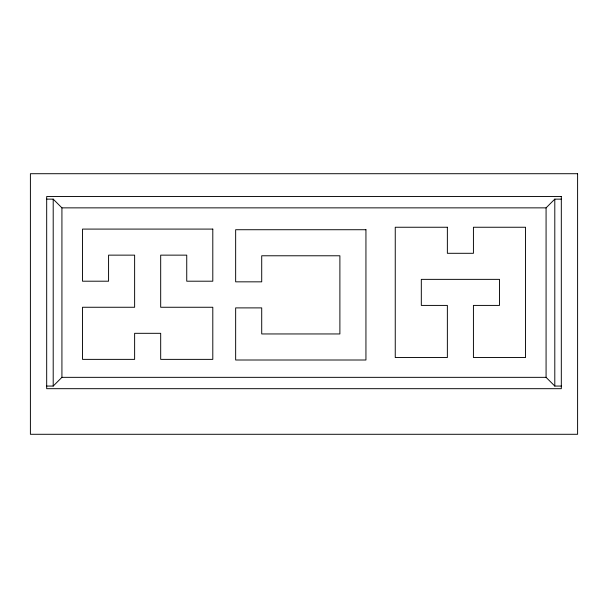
<?xml version="1.0" encoding="UTF-8"?>
<svg xmlns="http://www.w3.org/2000/svg" width="608" height="608" viewBox="0 0 608 608"><rect width="100%" height="100%" fill="white"/><g stroke="black" fill="none" stroke-linecap="round" stroke-linejoin="round"><path stroke-width="0.91" d="M46.687 386.065L53.2 386.065L61.925 377.34L61.925 207.86L53.2 199.135L46.687 199.135M61.925 207.86L546.075 207.86L554.8 199.135L561.313 199.135M61.925 377.34L546.075 377.34L554.8 386.065L561.313 386.065M554.8 199.135L554.8 386.065M546.075 207.86L546.075 377.34M53.2 199.135L53.2 386.065M577.6 173.713L30.4 173.713L30.4 434.287L577.6 434.287L577.6 173.713M561.313 196.513L46.687 196.513L46.687 388.687L561.313 388.687L561.313 196.513M447.366 227.248L395.253 227.248L395.253 357.534L447.366 357.534L447.366 305.414L421.314 305.414L421.314 279.361L499.487 279.361L499.487 305.414L473.427 305.414L473.427 357.534L525.54 357.534L525.54 227.248L473.427 227.248L473.427 253.3L447.366 253.3L447.366 227.248M212.8 229.087L82.513 229.087L82.513 281.2L108.574 281.2L108.574 255.14L134.626 255.14L134.626 307.26L82.513 307.26L82.513 359.374L134.626 359.374L134.626 333.313L160.687 333.313L160.687 359.374L212.8 359.374L212.8 307.26L160.687 307.26L160.687 255.14L186.74 255.14L186.74 281.2L212.8 281.2L212.8 229.087M365.94 229.725L235.653 229.725L235.653 281.838L261.714 281.838L261.714 255.778L339.887 255.778L339.887 333.952L261.714 333.952L261.714 307.891L235.653 307.891L235.653 360.004L365.94 360.004L365.94 229.725"/></g></svg>
